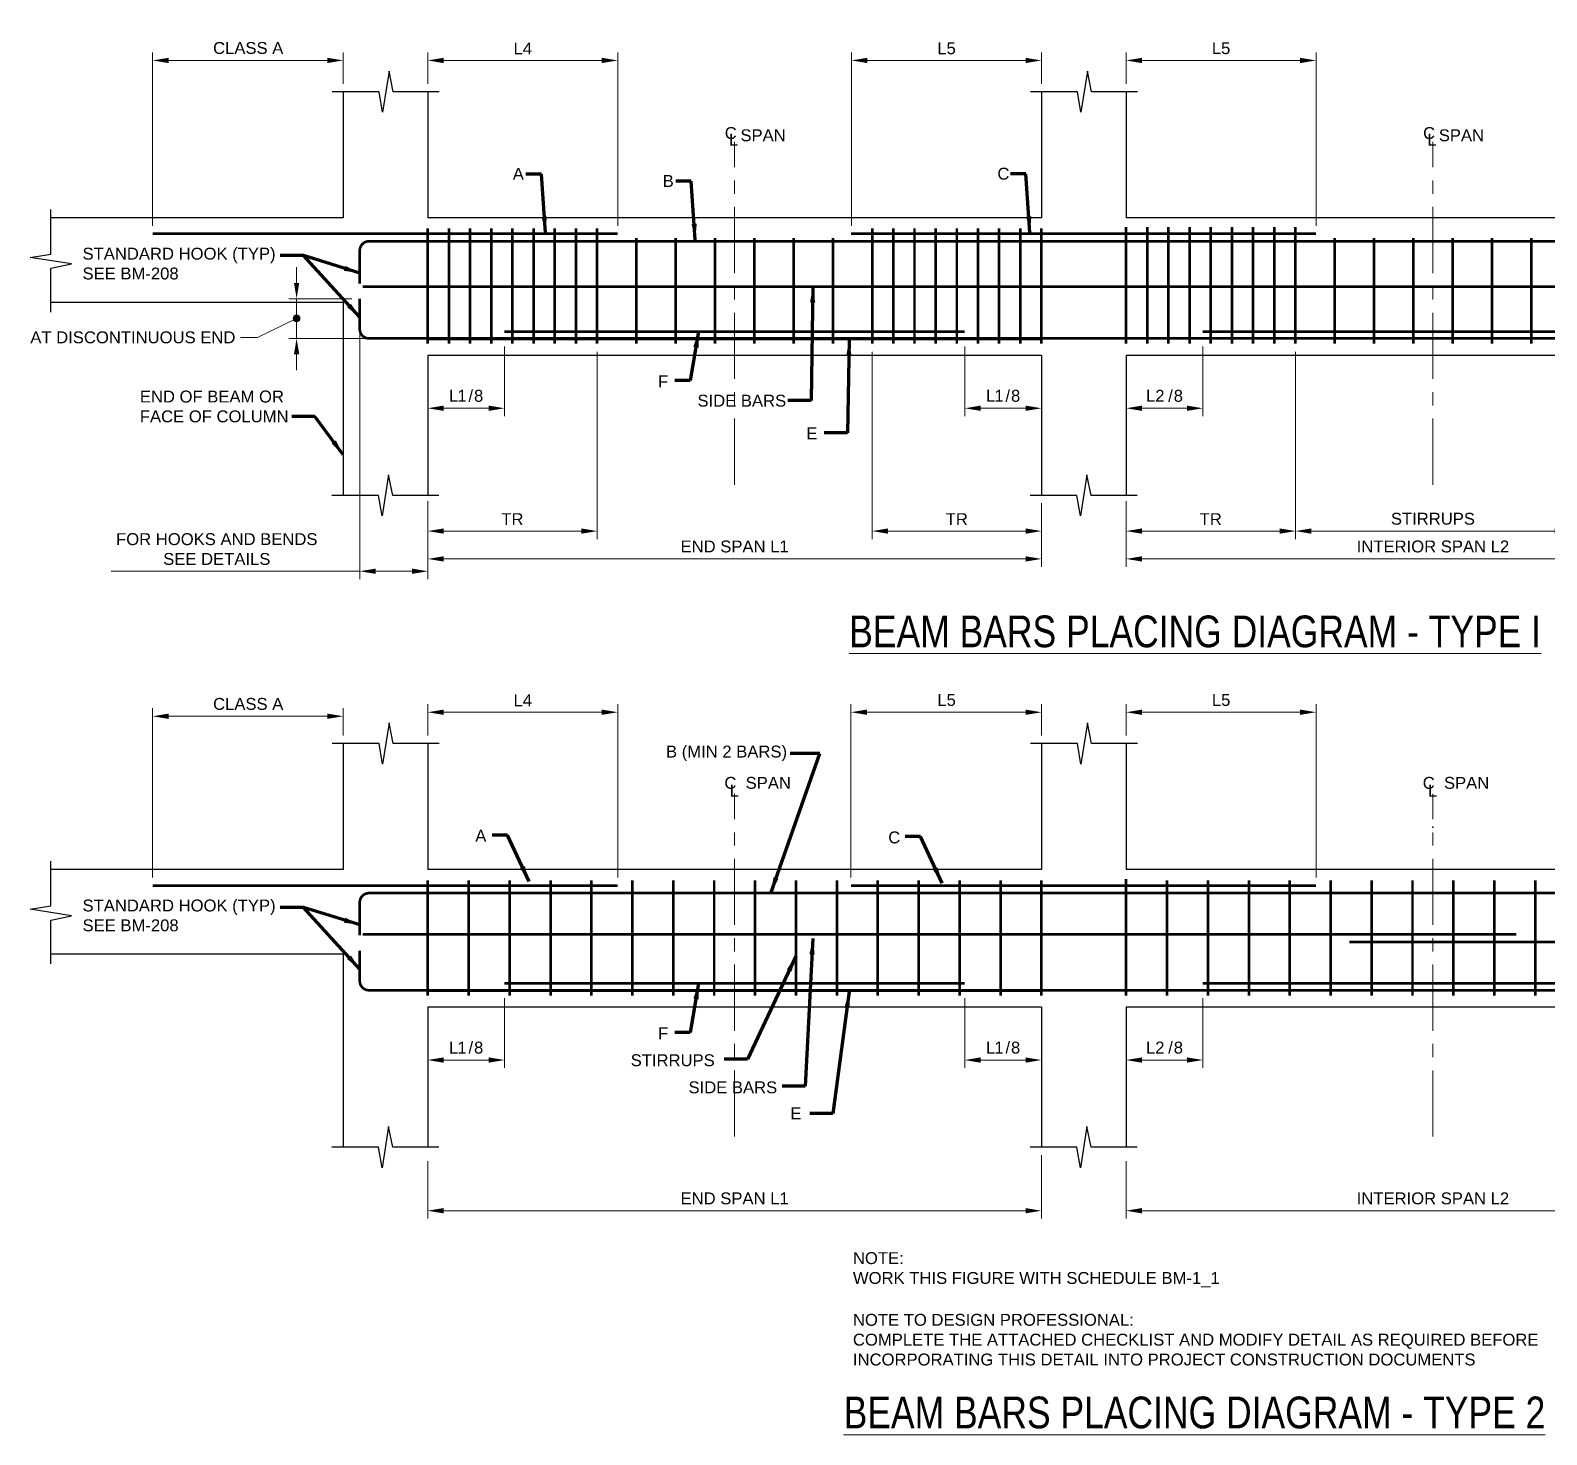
# Model space of a CAD drawing. Header units: inches. Extents: x -2235 to -2014, y 1441 to 1574.
# Drawn here: x -2234.6 to -2091.3, y 1441 to 1573.7 of the extents above; entities that cross this region are included whole.
import ezdxf

# ---------------------------------------------------------------- set-up
doc = ezdxf.new("R2010")
doc.units = ezdxf.units.IN
doc.header["$LTSCALE"] = 5
doc.header["$MEASUREMENT"] = 0
doc.linetypes.add('CENTER', pattern=[2, 1.25, -0.25, 0.25, -0.25])
for name, color, linetype, lineweight in [('S-ANNO-DIMS', 1, 'Continuous', 20), ('S-ANNO-TEXT', 7, 'Continuous', 20), ('S-DETL', 3, 'Continuous', 30), ('S-GRID', 9, 'CENTER', 20)]:
    doc.layers.add(name, color=color, linetype=linetype, lineweight=lineweight)
doc.styles.add('Romans', font='arial.ttf')
doc.dimstyles.get("Standard").update_dxf_attribs({"dimtxt": 0.18, "dimasz": 0.18, "dimexe": 0.18, "dimexo": 0.0625, "dimgap": 0.09, "dimtad": 0, "dimtih": 1, "dimtoh": 1, "dimdec": 4, "dimzin": 0, "dimdsep": 46, "dimtxsty": 'Standard', "dimcen": 0.09, "dimadec": 0, "dimazin": 0, "dimtfac": 1, "dimtdec": 4, "dimtofl": 0, "dimtmove": 0, "dimatfit": 3, "dimfxl": 1, "dimtolj": 1, "dimtzin": 0, "dimarcsym": 0})

# ---------------------------------------------------------------- blocks, each defined once
blk = doc.blocks.new('*D0')
at = {"layer": 'Defpoints', "color": 0, "transparency": 16777216}
for p in [(-2197.02, 1570.86), (-2197.02, 1567.91), (-2179.07, 1554.48)]:
    blk.add_point(p, dxfattribs=at)
at = {"layer": 'S-ANNO-DIMS', "transparency": 16777216}
for p, q in [((-2197.02, 1568.66), (-2197.02, 1571.61)), ((-2180.57, 1570.86), (-2195.52, 1570.86)), ((-2179.07, 1555.23), (-2179.07, 1571.61))]:
    blk.add_line(p, q, dxfattribs=at)
for points in [[(-2195.52, 1571.11), (-2195.52, 1570.61), (-2197.02, 1570.86)], [(-2180.57, 1571.11), (-2180.57, 1570.61), (-2179.07, 1570.86)]]:
    blk.add_solid(points, dxfattribs=at)
at = {"layer": 'S-ANNO-DIMS', "transparency": 16777216, "insert": (-2188.04, 1571.99), "char_height": 1.125, "attachment_point": 5, "style": 'Romans'}
blk.add_mtext('\\A1;L4', dxfattribs=at)
blk = doc.blocks.new('*D1')
at = {"layer": 'Defpoints', "color": 0, "transparency": 16777216}
for p in [(-2156.97, 1570.86), (-2139.02, 1567.91), (-2156.97, 1554.48)]:
    blk.add_point(p, dxfattribs=at)
at = {"layer": 'S-ANNO-DIMS', "transparency": 16777216}
for p, q in [((-2156.97, 1555.23), (-2156.97, 1571.61)), ((-2140.52, 1570.86), (-2155.47, 1570.86)), ((-2139.02, 1568.66), (-2139.02, 1571.61))]:
    blk.add_line(p, q, dxfattribs=at)
for points in [[(-2155.47, 1571.11), (-2155.47, 1570.61), (-2156.97, 1570.86)], [(-2140.52, 1571.11), (-2140.52, 1570.61), (-2139.02, 1570.86)]]:
    blk.add_solid(points, dxfattribs=at)
at = {"layer": 'S-ANNO-DIMS', "transparency": 16777216, "insert": (-2147.99, 1572), "char_height": 1.125, "attachment_point": 5, "style": 'Romans'}
blk.add_mtext('\\A1;L5', dxfattribs=at)
blk = doc.blocks.new('*D2')
at = {"layer": 'Defpoints', "color": 0, "transparency": 16777216}
for p in [(-2131.02, 1570.86), (-2131.02, 1567.91), (-2113.07, 1554.48)]:
    blk.add_point(p, dxfattribs=at)
at = {"layer": 'S-ANNO-DIMS', "transparency": 16777216}
for p, q in [((-2131.02, 1568.66), (-2131.02, 1571.61)), ((-2114.57, 1570.86), (-2129.52, 1570.86)), ((-2113.07, 1555.23), (-2113.07, 1571.61))]:
    blk.add_line(p, q, dxfattribs=at)
for points in [[(-2129.52, 1571.11), (-2129.52, 1570.61), (-2131.02, 1570.86)], [(-2114.57, 1571.11), (-2114.57, 1570.61), (-2113.07, 1570.86)]]:
    blk.add_solid(points, dxfattribs=at)
at = {"layer": 'S-ANNO-DIMS', "transparency": 16777216, "insert": (-2122.04, 1572.01), "char_height": 1.125, "attachment_point": 5, "style": 'Romans'}
blk.add_mtext('\\A1;L5', dxfattribs=at)
blk = doc.blocks.new('*D6')
at = {"layer": 'Defpoints', "color": 0, "transparency": 16777216}
for p in [(-2223.02, 1570.86), (-2205.02, 1567.91), (-2223.02, 1554.48)]:
    blk.add_point(p, dxfattribs=at)
at = {"layer": 'S-ANNO-DIMS', "transparency": 16777216}
for p, q in [((-2223.02, 1555.23), (-2223.02, 1571.61)), ((-2206.52, 1570.86), (-2221.52, 1570.86)), ((-2205.02, 1568.66), (-2205.02, 1571.61))]:
    blk.add_line(p, q, dxfattribs=at)
for points in [[(-2221.52, 1571.11), (-2221.52, 1570.61), (-2223.02, 1570.86)], [(-2206.52, 1571.11), (-2206.52, 1570.61), (-2205.02, 1570.86)]]:
    blk.add_solid(points, dxfattribs=at)
at = {"layer": 'S-ANNO-DIMS', "transparency": 16777216, "insert": (-2213.99, 1572.03), "char_height": 1.125, "attachment_point": 5, "style": 'Romans'}
blk.add_mtext('\\A1;CLASS A', dxfattribs=at)
blk = doc.blocks.new('*D7')
at = {"layer": 'Defpoints', "color": 0, "transparency": 16777216}
for p in [(-2189.77, 1544.58), (-2197.02, 1542.98), (-2197.02, 1537.99)]:
    blk.add_point(p, dxfattribs=at)
at = {"layer": 'S-ANNO-DIMS', "transparency": 16777216}
for p, q in [((-2189.77, 1543.83), (-2189.77, 1537.24)), ((-2197.02, 1542.23), (-2197.02, 1537.24)), ((-2191.27, 1537.99), (-2195.52, 1537.99))]:
    blk.add_line(p, q, dxfattribs=at)
for points in [[(-2195.52, 1538.24), (-2195.52, 1537.74), (-2197.02, 1537.99)], [(-2191.27, 1538.24), (-2191.27, 1537.74), (-2189.77, 1537.99)]]:
    blk.add_solid(points, dxfattribs=at)
at = {"layer": 'S-ANNO-DIMS', "transparency": 16777216, "insert": (-2193.39, 1539.16), "char_height": 1.125, "attachment_point": 5, "style": 'Romans'}
blk.add_mtext('\\A1;{\\T0.9;L\\T1.2;1/}8', dxfattribs=at)
blk = doc.blocks.new('*D8')
at = {"layer": 'Defpoints', "color": 0, "transparency": 16777216}
for p in [(-2146.27, 1544.58), (-2139.02, 1542.98), (-2146.27, 1537.99)]:
    blk.add_point(p, dxfattribs=at)
at = {"layer": 'S-ANNO-DIMS', "transparency": 16777216}
for p, q in [((-2146.27, 1543.83), (-2146.27, 1537.24)), ((-2139.02, 1542.23), (-2139.02, 1537.24)), ((-2140.52, 1537.99), (-2144.77, 1537.99))]:
    blk.add_line(p, q, dxfattribs=at)
for points in [[(-2144.77, 1538.24), (-2144.77, 1537.74), (-2146.27, 1537.99)], [(-2140.52, 1538.24), (-2140.52, 1537.74), (-2139.02, 1537.99)]]:
    blk.add_solid(points, dxfattribs=at)
at = {"layer": 'S-ANNO-DIMS', "transparency": 16777216, "insert": (-2142.64, 1539.16), "char_height": 1.125, "attachment_point": 5, "style": 'Romans'}
blk.add_mtext('\\A1;{\\T0.9;L\\T1.2;1/}8', dxfattribs=at)
blk = doc.blocks.new('*D9')
at = {"layer": 'Defpoints', "color": 0, "transparency": 16777216}
for p in [(-2123.77, 1544.58), (-2131.02, 1542.98), (-2131.02, 1537.99)]:
    blk.add_point(p, dxfattribs=at)
at = {"layer": 'S-ANNO-DIMS', "transparency": 16777216}
for p, q in [((-2123.77, 1543.83), (-2123.77, 1537.24)), ((-2131.02, 1542.23), (-2131.02, 1537.24)), ((-2125.27, 1537.99), (-2129.52, 1537.99))]:
    blk.add_line(p, q, dxfattribs=at)
for points in [[(-2129.52, 1538.24), (-2129.52, 1537.74), (-2131.02, 1537.99)], [(-2125.27, 1538.24), (-2125.27, 1537.74), (-2123.77, 1537.99)]]:
    blk.add_solid(points, dxfattribs=at)
at = {"layer": 'S-ANNO-DIMS', "transparency": 16777216, "insert": (-2127.39, 1539.16), "char_height": 1.125, "attachment_point": 5, "style": 'Romans'}
blk.add_mtext('\\A1;L{\\T1.4;2\\T1.2;/}8', dxfattribs=at)
blk = doc.blocks.new('*D14')
at = {"layer": 'Defpoints', "color": 0, "transparency": 16777216}
for p in [(-2115.02, 1544.08), (-2131.02, 1529.95), (-2131.02, 1526.38)]:
    blk.add_point(p, dxfattribs=at)
at = {"layer": 'S-ANNO-DIMS', "transparency": 16777216}
for p, q in [((-2115.02, 1543.33), (-2115.02, 1525.63)), ((-2131.02, 1529.2), (-2131.02, 1525.63)), ((-2116.52, 1526.38), (-2129.52, 1526.38))]:
    blk.add_line(p, q, dxfattribs=at)
for points in [[(-2129.52, 1526.63), (-2129.52, 1526.13), (-2131.02, 1526.38)], [(-2116.52, 1526.63), (-2116.52, 1526.13), (-2115.02, 1526.38)]]:
    blk.add_solid(points, dxfattribs=at)
at = {"layer": 'S-ANNO-DIMS', "transparency": 16777216, "insert": (-2123.02, 1527.51), "char_height": 1.125, "attachment_point": 5, "style": 'Romans'}
blk.add_mtext('\\A1;TR', dxfattribs=at)
blk = doc.blocks.new('*D15')
at = {"layer": 'Defpoints', "color": 0, "transparency": 16777216}
for p in [(-2115.02, 1544.08), (-2089.02, 1544.08), (-2115.02, 1526.38)]:
    blk.add_point(p, dxfattribs=at)
at = {"layer": 'S-ANNO-DIMS', "transparency": 16777216}
for p, q in [((-2115.02, 1543.33), (-2115.02, 1525.63)), ((-2089.02, 1543.33), (-2089.02, 1525.63)), ((-2090.52, 1526.38), (-2113.52, 1526.38))]:
    blk.add_line(p, q, dxfattribs=at)
for points in [[(-2113.52, 1526.63), (-2113.52, 1526.13), (-2115.02, 1526.38)], [(-2090.52, 1526.63), (-2090.52, 1526.13), (-2089.02, 1526.38)]]:
    blk.add_solid(points, dxfattribs=at)
at = {"layer": 'S-ANNO-DIMS', "transparency": 16777216, "insert": (-2102.02, 1527.54), "char_height": 1.125, "attachment_point": 5, "style": 'Romans'}
blk.add_mtext('\\A1;STIRRUPS', dxfattribs=at)
blk = doc.blocks.new('*D16')
at = {"layer": 'Defpoints', "color": 0, "transparency": 16777216}
for p in [(-2131.02, 1529.2), (-2073.02, 1529.76), (-2131.02, 1523.75)]:
    blk.add_point(p, dxfattribs=at)
at = {"layer": 'S-ANNO-DIMS', "transparency": 16777216}
for p, q in [((-2131.02, 1528.45), (-2131.02, 1523)), ((-2073.02, 1529.01), (-2073.02, 1523)), ((-2074.52, 1523.75), (-2129.52, 1523.75))]:
    blk.add_line(p, q, dxfattribs=at)
for points in [[(-2129.52, 1524), (-2129.52, 1523.5), (-2131.02, 1523.75)], [(-2074.52, 1524), (-2074.52, 1523.5), (-2073.02, 1523.75)]]:
    blk.add_solid(points, dxfattribs=at)
at = {"layer": 'S-ANNO-DIMS', "transparency": 16777216, "insert": (-2102.02, 1524.92), "char_height": 1.125, "attachment_point": 5, "style": 'Romans'}
blk.add_mtext('\\A1;INTERIOR SPAN L2', dxfattribs=at)
blk = doc.blocks.new('*D17')
at = {"layer": 'Defpoints', "color": 0, "transparency": 16777216}
for p in [(-2197.02, 1529.2), (-2139.02, 1529.76), (-2197.02, 1523.75)]:
    blk.add_point(p, dxfattribs=at)
at = {"layer": 'S-ANNO-DIMS', "transparency": 16777216}
for p, q in [((-2197.02, 1528.45), (-2197.02, 1523)), ((-2139.02, 1529.01), (-2139.02, 1523)), ((-2140.52, 1523.75), (-2195.52, 1523.75))]:
    blk.add_line(p, q, dxfattribs=at)
for points in [[(-2195.52, 1524), (-2195.52, 1523.5), (-2197.02, 1523.75)], [(-2140.52, 1524), (-2140.52, 1523.5), (-2139.02, 1523.75)]]:
    blk.add_solid(points, dxfattribs=at)
at = {"layer": 'S-ANNO-DIMS', "transparency": 16777216, "insert": (-2168.02, 1524.92), "char_height": 1.125, "attachment_point": 5, "style": 'Romans'}
blk.add_mtext('\\A1;END SPAN L1', dxfattribs=at)
blk = doc.blocks.new('*D18')
at = {"layer": 'Defpoints', "color": 0, "transparency": 16777216}
for p in [(-2181.02, 1544.08), (-2197.02, 1529.95), (-2197.02, 1526.38)]:
    blk.add_point(p, dxfattribs=at)
at = {"layer": 'S-ANNO-DIMS', "transparency": 16777216}
for p, q in [((-2181.02, 1543.33), (-2181.02, 1525.63)), ((-2197.02, 1529.2), (-2197.02, 1525.63)), ((-2182.52, 1526.38), (-2195.52, 1526.38))]:
    blk.add_line(p, q, dxfattribs=at)
for points in [[(-2195.52, 1526.63), (-2195.52, 1526.13), (-2197.02, 1526.38)], [(-2182.52, 1526.63), (-2182.52, 1526.13), (-2181.02, 1526.38)]]:
    blk.add_solid(points, dxfattribs=at)
at = {"layer": 'S-ANNO-DIMS', "transparency": 16777216, "insert": (-2189.02, 1527.51), "char_height": 1.125, "attachment_point": 5, "style": 'Romans'}
blk.add_mtext('\\A1;TR', dxfattribs=at)
blk = doc.blocks.new('*D19')
at = {"layer": 'Defpoints', "color": 0, "transparency": 16777216}
for p in [(-2155.02, 1544.08), (-2139.02, 1529.76), (-2155.02, 1526.38)]:
    blk.add_point(p, dxfattribs=at)
at = {"layer": 'S-ANNO-DIMS', "transparency": 16777216}
for p, q in [((-2155.02, 1543.33), (-2155.02, 1525.63)), ((-2139.02, 1529.01), (-2139.02, 1525.63)), ((-2140.52, 1526.38), (-2153.52, 1526.38))]:
    blk.add_line(p, q, dxfattribs=at)
for points in [[(-2153.52, 1526.63), (-2153.52, 1526.13), (-2155.02, 1526.38)], [(-2140.52, 1526.63), (-2140.52, 1526.13), (-2139.02, 1526.38)]]:
    blk.add_solid(points, dxfattribs=at)
at = {"layer": 'S-ANNO-DIMS', "transparency": 16777216, "insert": (-2147.02, 1527.51), "char_height": 1.125, "attachment_point": 5, "style": 'Romans'}
blk.add_mtext('\\A1;TR', dxfattribs=at)
blk = doc.blocks.new('*D23')
at = {"layer": 'Defpoints', "color": 0, "transparency": 16777216}
for p in [(-2197.02, 1509.26), (-2197.02, 1506.3), (-2179.07, 1492.88)]:
    blk.add_point(p, dxfattribs=at)
at = {"layer": 'S-ANNO-DIMS', "transparency": 16777216}
for p, q in [((-2197.02, 1507.05), (-2197.02, 1510.01)), ((-2180.57, 1509.26), (-2195.52, 1509.26)), ((-2179.07, 1493.63), (-2179.07, 1510.01))]:
    blk.add_line(p, q, dxfattribs=at)
for points in [[(-2195.52, 1509.51), (-2195.52, 1509.01), (-2197.02, 1509.26)], [(-2180.57, 1509.51), (-2180.57, 1509.01), (-2179.07, 1509.26)]]:
    blk.add_solid(points, dxfattribs=at)
at = {"layer": 'S-ANNO-DIMS', "transparency": 16777216, "insert": (-2188.04, 1510.39), "char_height": 1.125, "attachment_point": 5, "style": 'Romans'}
blk.add_mtext('\\A1;L4', dxfattribs=at)
blk = doc.blocks.new('*D24')
at = {"layer": 'Defpoints', "color": 0, "transparency": 16777216}
for p in [(-2223.02, 1508.88), (-2205.02, 1506.3), (-2223.02, 1492.88)]:
    blk.add_point(p, dxfattribs=at)
at = {"layer": 'S-ANNO-DIMS', "transparency": 16777216}
for p, q in [((-2223.02, 1493.63), (-2223.02, 1509.63)), ((-2205.02, 1507.05), (-2205.02, 1509.63)), ((-2206.52, 1508.88), (-2221.52, 1508.88))]:
    blk.add_line(p, q, dxfattribs=at)
for points in [[(-2221.52, 1509.13), (-2221.52, 1508.63), (-2223.02, 1508.88)], [(-2206.52, 1509.13), (-2206.52, 1508.63), (-2205.02, 1508.88)]]:
    blk.add_solid(points, dxfattribs=at)
at = {"layer": 'S-ANNO-DIMS', "transparency": 16777216, "insert": (-2213.99, 1510.04), "char_height": 1.125, "attachment_point": 5, "style": 'Romans'}
blk.add_mtext('\\A1;CLASS A', dxfattribs=at)
blk = doc.blocks.new('*D25')
at = {"layer": 'Defpoints', "color": 0, "transparency": 16777216}
for p in [(-2189.77, 1482.98), (-2197.02, 1476.39), (-2197.02, 1476.39)]:
    blk.add_point(p, dxfattribs=at)
at = {"layer": 'S-ANNO-DIMS', "transparency": 16777216}
for p, q in [((-2189.77, 1482.23), (-2189.77, 1475.64)), ((-2191.27, 1476.39), (-2195.52, 1476.39))]:
    blk.add_line(p, q, dxfattribs=at)
for points in [[(-2195.52, 1476.64), (-2195.52, 1476.14), (-2197.02, 1476.39)], [(-2191.27, 1476.64), (-2191.27, 1476.14), (-2189.77, 1476.39)]]:
    blk.add_solid(points, dxfattribs=at)
at = {"layer": 'S-ANNO-DIMS', "transparency": 16777216, "insert": (-2193.39, 1477.56), "char_height": 1.125, "attachment_point": 5, "style": 'Romans'}
blk.add_mtext('\\A1;{\\T0.9;L\\T1.2;1/}8', dxfattribs=at)
blk = doc.blocks.new('*D26')
at = {"layer": 'Defpoints', "color": 0, "transparency": 16777216}
for p in [(-2146.27, 1482.98), (-2139.02, 1481.38), (-2146.27, 1476.39)]:
    blk.add_point(p, dxfattribs=at)
at = {"layer": 'S-ANNO-DIMS', "transparency": 16777216}
for p, q in [((-2146.27, 1482.23), (-2146.27, 1475.64)), ((-2139.02, 1480.63), (-2139.02, 1475.64)), ((-2140.52, 1476.39), (-2144.77, 1476.39))]:
    blk.add_line(p, q, dxfattribs=at)
for points in [[(-2144.77, 1476.64), (-2144.77, 1476.14), (-2146.27, 1476.39)], [(-2140.52, 1476.64), (-2140.52, 1476.14), (-2139.02, 1476.39)]]:
    blk.add_solid(points, dxfattribs=at)
at = {"layer": 'S-ANNO-DIMS', "transparency": 16777216, "insert": (-2142.64, 1477.56), "char_height": 1.125, "attachment_point": 5, "style": 'Romans'}
blk.add_mtext('\\A1;{\\T0.9;L\\T1.2;1/}8', dxfattribs=at)
blk = doc.blocks.new('*D27')
at = {"layer": 'Defpoints', "color": 0, "transparency": 16777216}
for p in [(-2123.77, 1482.98), (-2131.02, 1481.38), (-2131.02, 1476.39)]:
    blk.add_point(p, dxfattribs=at)
at = {"layer": 'S-ANNO-DIMS', "transparency": 16777216}
for p, q in [((-2123.77, 1482.23), (-2123.77, 1475.64)), ((-2131.02, 1480.63), (-2131.02, 1475.64)), ((-2125.27, 1476.39), (-2129.52, 1476.39))]:
    blk.add_line(p, q, dxfattribs=at)
for points in [[(-2129.52, 1476.64), (-2129.52, 1476.14), (-2131.02, 1476.39)], [(-2125.27, 1476.64), (-2125.27, 1476.14), (-2123.77, 1476.39)]]:
    blk.add_solid(points, dxfattribs=at)
at = {"layer": 'S-ANNO-DIMS', "transparency": 16777216, "insert": (-2127.39, 1477.56), "char_height": 1.125, "attachment_point": 5, "style": 'Romans'}
blk.add_mtext('\\A1;L{\\T1.4;2\\T1.2;/}8', dxfattribs=at)
blk = doc.blocks.new('*D21')
at = {"layer": 'Defpoints', "color": 0, "transparency": 16777216}
for p in [(-2131.02, 1467.59), (-2073.02, 1468.15), (-2131.02, 1462.15)]:
    blk.add_point(p, dxfattribs=at)
at = {"layer": 'S-ANNO-DIMS', "transparency": 16777216}
for p, q in [((-2131.02, 1466.84), (-2131.02, 1461.4)), ((-2073.02, 1467.4), (-2073.02, 1461.4)), ((-2074.52, 1462.15), (-2129.52, 1462.15))]:
    blk.add_line(p, q, dxfattribs=at)
for points in [[(-2129.52, 1462.4), (-2129.52, 1461.9), (-2131.02, 1462.15)], [(-2074.52, 1462.4), (-2074.52, 1461.9), (-2073.02, 1462.15)]]:
    blk.add_solid(points, dxfattribs=at)
at = {"layer": 'S-ANNO-DIMS', "transparency": 16777216, "insert": (-2102.02, 1463.31), "char_height": 1.125, "attachment_point": 5, "style": 'Romans'}
blk.add_mtext('\\A1;INTERIOR SPAN L2', dxfattribs=at)
blk = doc.blocks.new('*D22')
at = {"layer": 'Defpoints', "color": 0, "transparency": 16777216}
for p in [(-2197.02, 1467.59), (-2139.02, 1468.15), (-2197.02, 1462.15)]:
    blk.add_point(p, dxfattribs=at)
at = {"layer": 'S-ANNO-DIMS', "transparency": 16777216}
for p, q in [((-2197.02, 1466.84), (-2197.02, 1461.4)), ((-2139.02, 1467.4), (-2139.02, 1461.4)), ((-2140.52, 1462.15), (-2195.52, 1462.15))]:
    blk.add_line(p, q, dxfattribs=at)
for points in [[(-2195.52, 1462.4), (-2195.52, 1461.9), (-2197.02, 1462.15)], [(-2140.52, 1462.4), (-2140.52, 1461.9), (-2139.02, 1462.15)]]:
    blk.add_solid(points, dxfattribs=at)
at = {"layer": 'S-ANNO-DIMS', "transparency": 16777216, "insert": (-2168.02, 1463.31), "char_height": 1.125, "attachment_point": 5, "style": 'Romans'}
blk.add_mtext('\\A1;END SPAN L1', dxfattribs=at)
blk = doc.blocks.new('*D35')
at = {"layer": 'Defpoints', "color": 0, "transparency": 16777216}
for p in [(-2131.02, 1509.26), (-2131.02, 1506.3), (-2113.07, 1492.88)]:
    blk.add_point(p, dxfattribs=at)
at = {"layer": 'S-ANNO-DIMS', "transparency": 16777216}
for p, q in [((-2131.02, 1507.05), (-2131.02, 1510.01)), ((-2114.57, 1509.26), (-2129.52, 1509.26)), ((-2113.07, 1493.63), (-2113.07, 1510.01))]:
    blk.add_line(p, q, dxfattribs=at)
for points in [[(-2129.52, 1509.51), (-2129.52, 1509.01), (-2131.02, 1509.26)], [(-2114.57, 1509.51), (-2114.57, 1509.01), (-2113.07, 1509.26)]]:
    blk.add_solid(points, dxfattribs=at)
at = {"layer": 'S-ANNO-DIMS', "transparency": 16777216, "insert": (-2122.04, 1510.41), "char_height": 1.125, "attachment_point": 5, "style": 'Romans'}
blk.add_mtext('\\A1;L5', dxfattribs=at)
blk = doc.blocks.new('*D36')
at = {"layer": 'Defpoints', "color": 0, "transparency": 16777216}
for p in [(-2157.02, 1509.26), (-2139.02, 1506.3), (-2157.02, 1492.88)]:
    blk.add_point(p, dxfattribs=at)
at = {"layer": 'S-ANNO-DIMS', "transparency": 16777216}
for p, q in [((-2157.02, 1493.63), (-2157.02, 1510.01)), ((-2140.52, 1509.26), (-2155.52, 1509.26)), ((-2139.02, 1507.05), (-2139.02, 1510.01))]:
    blk.add_line(p, q, dxfattribs=at)
for points in [[(-2155.52, 1509.51), (-2155.52, 1509.01), (-2157.02, 1509.26)], [(-2140.52, 1509.51), (-2140.52, 1509.01), (-2139.02, 1509.26)]]:
    blk.add_solid(points, dxfattribs=at)
at = {"layer": 'S-ANNO-DIMS', "transparency": 16777216, "insert": (-2147.99, 1510.41), "char_height": 1.125, "attachment_point": 5, "style": 'Romans'}
blk.add_mtext('\\A1;L5', dxfattribs=at)

msp = doc.modelspace()

# ---------------------------------------------------------------- hatches: boundary and pattern name
at = {"layer": 'S-ANNO-DIMS'}
h = msp.add_hatch(color=256, dxfattribs=at)
h.dxf.hatch_style = 1
edge = h.paths.add_edge_path()
edge.add_arc((-2209.416643, 1546.480357), 0.321354, -180, 180)

# ---------------------------------------------------------------- linework, layer by layer
for p, q in [((-2209.415119, 1549.834229), (-2209.415119, 1551.334229)), ((-2204.194877, 1548.334229), (-2210.165119, 1548.334229)), ((-2209.415119, 1544.58405), (-2209.415119, 1548.334229)), ((-2203.444877, 1547.584229), (-2203.444877, 1521.833319)), ((-2209.400447, 1545.957562), (-2209.416643, 1545.957562)), ((-2202.194877, 1544.58405), (-2210.165119, 1544.58405)), ((-2209.415119, 1543.08405), (-2209.415119, 1541.58405)), ((-2197.017179, 1527.977123), (-2197.017179, 1521.833319)), ((-2203.444877, 1522.583319), (-2226.934749, 1522.583319)), ((-2198.517179, 1522.583319), (-2201.944877, 1522.583319))]:
    msp.add_line(p, q, dxfattribs=at)
msp.add_lwpolyline([(-2209.415119, 1546.459139), (-2213.099008, 1544.690634), (-2214.718252, 1544.690634)], dxfattribs=at)
msp.add_circle((-2209.416643, 1546.480357), 0.321354, dxfattribs=at)
for points in [[(-2209.665119, 1549.834229), (-2209.165119, 1549.834229), (-2209.415119, 1548.334229)], [(-2209.665119, 1543.08405), (-2209.165119, 1543.08405), (-2209.415119, 1544.58405)], [(-2201.944877, 1522.833319), (-2201.944877, 1522.333319), (-2203.444877, 1522.583319)], [(-2198.517179, 1522.833319), (-2198.517179, 1522.333319), (-2197.017179, 1522.583319)]]:
    msp.add_solid(points, dxfattribs=at)
at = {"layer": 'S-DETL', "linetype": 'Continuous'}
for p, q in [((-2205.017179, 1567.905907), (-2205.017179, 1555.984752)), ((-2197.017179, 1567.905907), (-2197.017179, 1555.984752)), ((-2139.017179, 1567.905941), (-2139.017179, 1555.984752)), ((-2131.017179, 1567.905941), (-2131.017179, 1555.984752)), ((-2139.017179, 1555.984752), (-2197.017179, 1555.984752)), ((-2073.017179, 1555.984752), (-2131.017179, 1555.984752)), ((-2205.017179, 1547.984752), (-2205.017179, 1529.757101)), ((-2139.017179, 1544.458425), (-2197.017179, 1544.458425)), ((-2139.017179, 1542.984752), (-2197.017179, 1542.984752)), ((-2197.017179, 1542.984752), (-2197.017179, 1529.757101)), ((-2139.017179, 1542.984752), (-2139.017179, 1529.757135)), ((-2073.017179, 1542.984752), (-2131.017179, 1542.984752)), ((-2131.017179, 1542.984752), (-2131.017179, 1529.757135)), ((-2205.017179, 1506.303597), (-2205.017179, 1494.382443)), ((-2197.017179, 1506.303597), (-2197.017179, 1494.382443)), ((-2139.017179, 1506.303631), (-2139.017179, 1494.382443)), ((-2131.017179, 1506.303631), (-2131.017179, 1494.382443)), ((-2139.017179, 1494.382443), (-2197.017179, 1494.382443)), ((-2073.017179, 1494.382443), (-2131.017179, 1494.382443)), ((-2205.017179, 1486.382443), (-2205.017179, 1468.154791)), ((-2139.017179, 1482.856116), (-2197.017179, 1482.856116)), ((-2139.017179, 1481.382443), (-2197.017179, 1481.382443)), ((-2197.017179, 1481.382443), (-2197.017179, 1468.154791)), ((-2139.017179, 1481.382443), (-2139.017179, 1468.154825)), ((-2073.017179, 1481.382443), (-2131.017179, 1481.382443)), ((-2131.017179, 1481.382443), (-2131.017179, 1468.154825))]:
    msp.add_line(p, q, dxfattribs=at)
at = {"layer": 'S-DETL'}
for p, q in [((-2205.017179, 1555.984752), (-2232.638193, 1555.984752)), ((-2205.017179, 1547.984752), (-2232.638193, 1547.984752)), ((-2205.017179, 1494.382443), (-2232.638193, 1494.382443)), ((-2205.017179, 1486.382443), (-2232.638193, 1486.382443))]:
    msp.add_line(p, q, dxfattribs=at)
at = {"layer": 'S-DETL', "linetype": 'Continuous'}
for points in [[(-2195.940126, 1567.905907), (-2200.281097, 1567.905907), (-2200.681178, 1569.849199), (-2201.298096, 1565.962615), (-2201.621978, 1567.905907), (-2206.039149, 1567.905907)], [(-2129.940126, 1567.905941), (-2134.281097, 1567.905941), (-2134.681178, 1569.849233), (-2135.298096, 1565.962649), (-2135.621978, 1567.905941), (-2140.039149, 1567.905941)], [(-2232.638193, 1547.0794), (-2232.638193, 1551.22225), (-2230.694901, 1551.622331), (-2234.581485, 1552.239249), (-2232.638193, 1552.563131), (-2232.638193, 1556.78218)], [(-2195.981086, 1529.757101), (-2200.322057, 1529.757101), (-2200.722138, 1531.700393), (-2201.339056, 1527.813809), (-2201.662938, 1529.757101), (-2206.080109, 1529.757101)], [(-2129.981086, 1529.757135), (-2134.322057, 1529.757135), (-2134.722138, 1531.700427), (-2135.339056, 1527.813843), (-2135.662938, 1529.757135), (-2140.080109, 1529.757135)], [(-2195.940126, 1506.303597), (-2200.281097, 1506.303597), (-2200.681178, 1508.246889), (-2201.298096, 1504.360305), (-2201.621978, 1506.303597), (-2206.039149, 1506.303597)], [(-2129.940126, 1506.303631), (-2134.281097, 1506.303631), (-2134.681178, 1508.246923), (-2135.298096, 1504.360339), (-2135.621978, 1506.303631), (-2140.039149, 1506.303631)], [(-2232.638193, 1485.47709), (-2232.638193, 1489.61994), (-2230.694901, 1490.020022), (-2234.581485, 1490.63694), (-2232.638193, 1490.960822), (-2232.638193, 1495.179871)], [(-2195.981086, 1468.154791), (-2200.322057, 1468.154791), (-2200.722138, 1470.098083), (-2201.339056, 1466.211499), (-2201.662938, 1468.154791), (-2206.080109, 1468.154791)], [(-2129.981086, 1468.154825), (-2134.322057, 1468.154825), (-2134.722138, 1470.098117), (-2135.339056, 1466.211533), (-2135.662938, 1468.154825), (-2140.080109, 1468.154825)]]:
    msp.add_lwpolyline(points, dxfattribs=at)
at = {"layer": 'S-DETL', "const_width": 0.25}
for points in [[(-2197.017179, 1554.986586), (-2197.017179, 1544.08405)], [(-2195.017179, 1554.986586), (-2195.017179, 1544.08405)], [(-2193.017179, 1554.986586), (-2193.017179, 1544.08405)], [(-2191.017179, 1554.986586), (-2191.017179, 1544.08405)], [(-2189.017179, 1554.986586), (-2189.017179, 1544.08405)], [(-2187.017179, 1554.986586), (-2187.017179, 1544.08405)], [(-2185.017179, 1554.986586), (-2185.017179, 1544.08405)], [(-2183.017179, 1554.986586), (-2183.017179, 1544.08405)], [(-2181.017179, 1554.986586), (-2181.017179, 1544.08405)], [(-2155.017179, 1554.986586), (-2155.017179, 1544.08405)], [(-2153.017179, 1554.986586), (-2153.017179, 1544.08405)], [(-2151.017179, 1554.986586), (-2151.017179, 1544.08405)], [(-2149.017179, 1554.986586), (-2149.017179, 1544.08405)], [(-2147.017179, 1554.986586), (-2147.017179, 1544.08405)], [(-2145.017179, 1554.986586), (-2145.017179, 1544.08405)], [(-2143.017179, 1554.986586), (-2143.017179, 1544.08405)], [(-2141.017179, 1554.986586), (-2141.017179, 1544.08405)], [(-2139.017179, 1554.986586), (-2139.017179, 1544.08405)], [(-2131.017179, 1555.111561), (-2131.017179, 1544.08405)], [(-2129.017179, 1555.111561), (-2129.017179, 1544.08405)], [(-2127.017179, 1555.111561), (-2127.017179, 1544.08405)], [(-2125.017179, 1555.111561), (-2125.017179, 1544.08405)], [(-2123.017179, 1555.111561), (-2123.017179, 1544.08405)], [(-2121.017179, 1555.111561), (-2121.017179, 1544.08405)], [(-2119.017179, 1555.111561), (-2119.017179, 1544.08405)], [(-2117.017179, 1555.111561), (-2117.017179, 1544.08405)], [(-2115.017179, 1555.111561), (-2115.017179, 1544.08405)], [(-2177.302893, 1554.074083), (-2177.302893, 1544.08405)], [(-2173.588608, 1554.074083), (-2173.588608, 1544.08405)], [(-2169.874322, 1554.074083), (-2169.874322, 1544.08405)], [(-2166.160036, 1554.074083), (-2166.160036, 1544.08405)], [(-2162.445751, 1554.074083), (-2162.445751, 1544.08405)], [(-2158.731465, 1554.074083), (-2158.731465, 1544.08405)], [(-2111.302893, 1554.074083), (-2111.302893, 1544.08405)], [(-2107.588608, 1554.074083), (-2107.588608, 1544.08405)], [(-2103.874322, 1554.074083), (-2103.874322, 1544.08405)], [(-2100.160036, 1554.074083), (-2100.160036, 1544.08405)], [(-2096.445751, 1554.074083), (-2096.445751, 1544.08405)], [(-2092.731465, 1554.074083), (-2092.731465, 1544.08405)], [(-2197.017179, 1493.384276), (-2197.017179, 1482.48174)], [(-2193.150512, 1493.384276), (-2193.150512, 1482.48174)], [(-2189.283846, 1493.384276), (-2189.283846, 1482.48174)], [(-2185.417179, 1493.384276), (-2185.417179, 1482.48174)], [(-2181.550512, 1493.384276), (-2181.550512, 1482.48174)], [(-2177.683846, 1493.384276), (-2177.683846, 1482.48174)], [(-2173.817179, 1493.384276), (-2173.817179, 1482.48174)], [(-2169.950512, 1493.384276), (-2169.950512, 1482.48174)], [(-2166.083846, 1493.384276), (-2166.083846, 1482.48174)], [(-2162.217179, 1493.384276), (-2162.217179, 1482.48174)], [(-2158.350512, 1493.384276), (-2158.350512, 1482.48174)], [(-2154.483846, 1493.384276), (-2154.483846, 1482.48174)], [(-2150.617179, 1493.384276), (-2150.617179, 1482.48174)], [(-2146.750512, 1493.384276), (-2146.750512, 1482.48174)], [(-2142.883846, 1493.384276), (-2142.883846, 1482.48174)], [(-2139.017179, 1493.384276), (-2139.017179, 1482.48174)], [(-2131.017179, 1493.509251), (-2131.017179, 1482.48174)], [(-2127.150512, 1493.384276), (-2127.150512, 1482.48174)], [(-2123.283846, 1493.384276), (-2123.283846, 1482.48174)], [(-2119.417179, 1493.384276), (-2119.417179, 1482.48174)], [(-2115.550512, 1493.384276), (-2115.550512, 1482.48174)], [(-2111.683846, 1493.384276), (-2111.683846, 1482.48174)], [(-2107.817179, 1493.384276), (-2107.817179, 1482.48174)], [(-2103.950512, 1493.384276), (-2103.950512, 1482.48174)], [(-2100.083846, 1493.384276), (-2100.083846, 1482.48174)], [(-2096.217179, 1493.384276), (-2096.217179, 1482.48174)], [(-2092.350512, 1493.384276), (-2092.350512, 1482.48174)]]:
    msp.add_lwpolyline(points, dxfattribs=at)
at = {"layer": 'S-DETL', "linetype": 'Continuous', "const_width": 0.25}
for points in [[(-2223.017179, 1554.484752), (-2179.06877, 1554.484752)], [(-2157.017179, 1554.484752), (-2113.06877, 1554.484752)], [(-2203.173082, 1549.484752), (-2026.054396, 1549.484752)], [(-2189.767179, 1545.236324), (-2146.267179, 1545.236324)], [(-2123.767179, 1545.236324), (-2080.267179, 1545.236324)], [(-2223.017179, 1492.882443), (-2179.06877, 1492.882443)], [(-2157.017179, 1492.882443), (-2113.06877, 1492.882443)], [(-2203.173082, 1488.258734), (-2094.146777, 1488.258734)], [(-2109.923259, 1487.546175), (-2026.054396, 1487.546175)], [(-2189.767179, 1483.634014), (-2146.267179, 1483.634014)], [(-2123.767179, 1483.634014), (-2080.267179, 1483.634014)]]:
    msp.add_lwpolyline(points, dxfattribs=at)
for points in [[(-2025.989224, 1553.770022), (-2202.569877, 1553.770022, 0.4142135624), (-2203.444877, 1552.895022), (-2203.444877, 1549.770022)], [(-2027.113423, 1492.167713), (-2202.569877, 1492.167713, 0.4142135624), (-2203.444877, 1491.292713), (-2203.444877, 1488.167713)]]:
    msp.add_lwpolyline(points, format="xyb", dxfattribs=at)
at = {"layer": 'S-DETL', "linetype": 'Continuous'}
for points in [[(-2026.018495, 1544.58405, 0.25, 0.25, 0), (-2159.286543, 1544.58405, 0.25, 0.25, 0), (-2202.569877, 1544.58405, 0.25, 0.25, -0.4142135624), (-2203.444877, 1545.45905, 0.25, 0.25, 0), (-2203.444877, 1548.334229, 0, 0, 0)], [(-2044.316731, 1482.98174, 0.25, 0.25, 0), (-2159.286543, 1482.98174, 0.25, 0.25, 0), (-2202.569877, 1482.98174, 0.25, 0.25, -0.4142135624), (-2203.444877, 1483.85674, 0.25, 0.25, 0), (-2203.444877, 1486.73192, 0, 0, 0)]]:
    msp.add_lwpolyline(points, format="xyseb", dxfattribs=at)
at = {"layer": 'S-DETL'}
for p in [(-2177.302893, 1550.680247), (-2173.588608, 1550.680247), (-2169.874322, 1550.680247), (-2166.160036, 1550.680247), (-2162.445751, 1550.680247), (-2158.731465, 1550.680247), (-2111.302893, 1550.680247), (-2107.588608, 1550.680247), (-2103.874322, 1550.680247), (-2100.160036, 1550.680247), (-2096.445751, 1550.680247), (-2092.731465, 1550.680247), (-2102.017179, 1498.391763)]:
    msp.add_point(p, dxfattribs=at)
at = {"layer": 'S-GRID'}
for p, q in [((-2168.017179, 1530.760465), (-2168.017179, 1563.156864)), ((-2102.017179, 1530.760465), (-2102.017179, 1563.156864)), ((-2168.017179, 1469.158155), (-2168.017179, 1501.554554)), ((-2102.017179, 1469.158155), (-2102.017179, 1501.554554))]:
    msp.add_line(p, q, dxfattribs=at)

# ---------------------------------------------------------------- texts
at = {"layer": 'S-ANNO-DIMS', "style": 'Romans'}
for s, p in [('C', (-2168.952076, 1563.43612)), ('L', (-2168.536363, 1562.818506)), ('SPAN', (-2167.46672, 1563.222026)), ('C', (-2102.952076, 1563.43612)), ('L', (-2102.536363, 1562.818506)), ('SPAN', (-2101.46672, 1563.222026)), ('AT DISCONTINUOUS END', (-2234.581485, 1544.12775))]:
    msp.add_text(s, height=1.125, dxfattribs=at).set_placement(p)
at = {"layer": 'S-ANNO-DIMS', "char_height": 1.125, "attachment_point": 5, "style": 'Romans'}
for s, insert in [('\\A1;FOR HOOKS AND BENDS\\PSEE DETAILS', (-2216.959391, 1524.67498)), ('C  SPAN', (-2165.841761, 1502.579276)), ('L', (-2168.053133, 1501.842738)), ('C  SPAN', (-2099.841761, 1502.579276)), ('L', (-2102.053133, 1501.842738))]:
    msp.add_mtext(s, dxfattribs=dict(at, insert=insert))
at = {"layer": 'S-ANNO-TEXT', "style": 'Romans', "width": 0.8}
for s, p in [('%%UBEAM BARS PLACING DIAGRAM - TYPE I', (-2157.186767, 1515.399486)), ('%%UBEAM BARS PLACING DIAGRAM - TYPE 2', (-2157.715553, 1441.585609))]:
    msp.add_text(s, height=3, dxfattribs=at).set_placement(p)
at = {"layer": 'S-ANNO-TEXT', "char_height": 1.125, "style": 'Romans'}
for s, insert, width, attachment_point in [('\\pxql;A', (-2159.274914, 1560.707382), 29.7087455, 3), ('\\pxql;C', (-2113.475581, 1560.723283), 29.7087455, 3), ('\\pxql;B', (-2145.104839, 1560.033155), 29.7087455, 3), ('\\pxql;STANDARD HOOK (TYP)\\PSEE BM-208', (-2229.648243, 1553.162186), 29.38459561, 1), ('\\pxql;F', (-2145.864853, 1541.086438), 29.38459561, 3), ('\\pxql;END OF BEAM OR \\PFACE OF COLUMN', (-2224.230809, 1539.658154), 29.38459561, 1), ('\\pxql;SIDE BARS', (-2142.145387, 1539.267632), 29.38459561, 3), ('\\pxql;E', (-2131.852137, 1536.170177), 29.38459561, 3), ('\\pxql;A', (-2163.144517, 1498.147031), 29.38459561, 3), ('\\pxql;C', (-2124.113435, 1497.991962), 29.38459561, 3), ('\\pxql;STANDARD HOOK (TYP)\\PSEE BM-208', (-2229.648243, 1491.559877), 29.38459561, 1), ('\\pxql;F', (-2145.864853, 1479.484128), 29.38459561, 3), ('\\pxql;STIRRUPS', (-2147.913374, 1476.934327), 29.92874708, 3), ('\\pxql;SIDE BARS', (-2142.447691, 1474.372822), 29.92874708, 3), ('\\pxql;E', (-2132.003289, 1471.909704), 30.74497157, 3)]:
    msp.add_mtext(s, dxfattribs=dict(at, insert=insert, width=width, attachment_point=attachment_point))
at = {"layer": 'S-ANNO-TEXT', "char_height": 1.125, "attachment_point": 1, "style": 'Romans'}
for s, insert in [('\\pxql;B (MIN 2 BARS)', (-2174.500316, 1506.106325)), ('\\pxql;NOTE:\\PWORK THIS FIGURE WITH SCHEDULE BM-1_1', (-2156.834406, 1458.232778)), ('NOTE TO DESIGN PROFESSIONAL: \\PCOMPLETE THE ATTACHED CHECKLIST AND MODIFY DETAIL AS REQUIRED BEFORE \\PINCORPORATING THIS DETAIL INTO PROJECT CONSTRUCTION DOCUMENTS', (-2156.834406, 1452.40331))]:
    msp.add_mtext(s, dxfattribs=dict(at, insert=insert))

# ---------------------------------------------------------------- dimensions: what is measured, and where the dimension line sits
at = {"layer": 'S-ANNO-DIMS'}
for base, p1, p2, text, picture, middle in [((-2223.017179, 1570.864304), (-2205.017179, 1567.905907), (-2223.017179, 1554.484752), 'CLASS A', '*D6', (-2213.991384, 1570.864304)), ((-2197.017179, 1570.864304), (-2179.06877, 1554.484752), (-2197.017179, 1567.905907), 'L4', '*D0', (-2188.042975, 1570.864304)), ((-2156.965588, 1570.859997), (-2139.017179, 1567.905941), (-2156.965588, 1554.484752), 'L5', '*D1', (-2147.991384, 1570.859997)), ((-2131.017179, 1570.864304), (-2113.06877, 1554.484752), (-2131.017179, 1567.905907), 'L5', '*D2', (-2122.042975, 1570.864304)), ((-2197.017179, 1537.993975), (-2189.767179, 1544.58405), (-2197.017179, 1542.984752), '{\\T0.9;L\\T1.2;1/}8', '*D7', (-2193.392179, 1537.993975)), ((-2197.017179, 1526.380735), (-2181.017179, 1544.08405), (-2197.017179, 1529.947111), 'TR', '*D18', (-2189.017179, 1526.380735)), ((-2155.017179, 1526.380735), (-2139.017179, 1529.757169), (-2155.017179, 1544.08405), 'TR', '*D19', (-2147.017179, 1526.380735)), ((-2146.267179, 1537.993975), (-2139.017179, 1542.984752), (-2146.267179, 1544.58405), '{\\T0.9;L\\T1.2;1/}8', '*D8', (-2142.642179, 1537.993975)), ((-2131.017179, 1537.993975), (-2123.767179, 1544.58405), (-2131.017179, 1542.984752), 'L{\\T1.4;2\\T1.2;/}8', '*D9', (-2127.392179, 1537.993975)), ((-2131.017179, 1526.380735), (-2115.017179, 1544.08405), (-2131.017179, 1529.947111), 'TR', '*D14', (-2123.017179, 1526.380735)), ((-2115.017179, 1526.380735), (-2089.017179, 1544.08405), (-2115.017179, 1544.08405), 'STIRRUPS', '*D15', (-2102.017179, 1526.380735)), ((-2197.017179, 1523.751805), (-2139.017179, 1529.757169), (-2197.017179, 1529.197111), 'END SPAN L1', '*D17', (-2168.017179, 1523.751805)), ((-2131.017179, 1523.751805), (-2073.017179, 1529.757169), (-2131.017179, 1529.197111), 'INTERIOR SPAN L2', '*D16', (-2102.017179, 1523.751805)), ((-2223.017179, 1508.881079), (-2205.017179, 1506.303597), (-2223.017179, 1492.882443), 'CLASS A', '*D24', (-2213.991384, 1508.881079)), ((-2197.017179, 1509.261995), (-2179.06877, 1492.882443), (-2197.017179, 1506.303597), 'L4', '*D23', (-2188.042975, 1509.261995)), ((-2157.017179, 1509.261995), (-2139.017179, 1506.303666), (-2157.017179, 1492.882443), 'L5', '*D36', (-2147.991384, 1509.261995)), ((-2131.017179, 1509.261995), (-2113.06877, 1492.882443), (-2131.017179, 1506.303597), 'L5', '*D35', (-2122.042975, 1509.261995)), ((-2197.017179, 1476.391665), (-2189.767179, 1482.98174), (-2197.017179, 1476.391665), '{\\T0.9;L\\T1.2;1/}8', '*D25', (-2193.392179, 1476.391665)), ((-2146.267179, 1476.391665), (-2139.017179, 1481.382443), (-2146.267179, 1482.98174), '{\\T0.9;L\\T1.2;1/}8', '*D26', (-2142.642179, 1476.391665)), ((-2131.017179, 1476.391665), (-2123.767179, 1482.98174), (-2131.017179, 1481.382443), 'L{\\T1.4;2\\T1.2;/}8', '*D27', (-2127.392179, 1476.391665)), ((-2197.017179, 1462.149496), (-2139.017179, 1468.15486), (-2197.017179, 1467.594801), 'END SPAN L1', '*D22', (-2168.017179, 1462.149496)), ((-2131.017179, 1462.149496), (-2073.017179, 1468.15486), (-2131.017179, 1467.594801), 'INTERIOR SPAN L2', '*D21', (-2102.017179, 1462.149496))]:
    dim = msp.add_linear_dim(base=base, p1=p1, p2=p2, angle=180, text=text, dimstyle='Standard', override={"dimscale": 12, "dimtxt": 0.09375, "dimasz": 0.125, "dimexe": 0.0625, "dimgap": 0.0625, "dimtih": 0, "dimtoh": 0, "dimdec": 5, "dimrnd": 0.03125, "dimzin": 7, "dimlunit": 4, "dimtxsty": 'Romans', "dimcen": 0.125, "dimclrd": 256, "dimclre": 256, "dimclrt": 256, "dimadec": 4, "dimtdec": 5, "dimtofl": 1, "dimtvp": 1, "dimfrac": 2, "dimtzin": 3, "dimlwd": 65535, "dimlwe": 65535}, dxfattribs=at)
    dim.commit()
    dim.dimension.update_dxf_attribs({"geometry": picture, "text_midpoint": middle, "dimtype": 128})

# ---------------------------------------------------------------- leaders
at = {"layer": 'S-ANNO-TEXT'}
for points in [[(-2185.906725, 1554.59028), (-2186.285639, 1560.1223), (-2187.743575, 1560.1223)], [(-2171.73665, 1553.916053), (-2172.115564, 1559.448073), (-2173.5735, 1559.448073)], [(-2140.107392, 1554.606181), (-2140.486306, 1560.1382), (-2141.944242, 1560.1382)], [(-2203.444877, 1550.770022), (-2208.772788, 1552.424337), (-2210.963728, 1552.424337)], [(-2203.444877, 1546.58405), (-2208.772788, 1552.424337), (-2210.963728, 1552.424337)], [(-2160.623265, 1549.484752), (-2160.793188, 1538.724082), (-2162.984128, 1538.724082)], [(-2171.425262, 1545.236324), (-2172.208208, 1540.596617), (-2173.666145, 1540.596617)], [(-2157.190977, 1544.458425), (-2157.3609, 1535.680356), (-2159.55184, 1535.680356)], [(-2205.017179, 1533.600179), (-2207.677319, 1537.194697), (-2209.868258, 1537.194697)], [(-2164.608951, 1492.167713), (-2159.956233, 1505.368859), (-2162.782666, 1505.368859)], [(-2187.438843, 1493.260456), (-2189.487872, 1497.657211), (-2190.945809, 1497.657211)], [(-2148.407761, 1493.105387), (-2150.456791, 1497.502142), (-2151.914727, 1497.502142)], [(-2203.444877, 1489.167713), (-2208.772788, 1490.822027), (-2210.963728, 1490.822027)], [(-2203.444877, 1484.98174), (-2208.772788, 1490.822027), (-2210.963728, 1490.822027)], [(-2160.623265, 1487.882443), (-2161.33734, 1473.919893), (-2163.528279, 1473.919893)], [(-2162.217179, 1486.218383), (-2166.803022, 1476.481398), (-2168.993962, 1476.481398)], [(-2171.425262, 1483.634014), (-2172.208208, 1478.994307), (-2173.666145, 1478.994307)], [(-2157.190977, 1482.856116), (-2158.721276, 1471.329262), (-2160.912216, 1471.329262)]]:
    msp.add_leader(points, dimstyle='Standard', override={"dimscale": 12, "dimtxt": 0.09375, "dimasz": 0.125, "dimexe": 0.0625, "dimgap": 0.0625, "dimtih": 0, "dimtoh": 0, "dimdec": 5, "dimlfac": 12, "dimrnd": 0.03125, "dimzin": 7, "dimlunit": 4, "dimtxsty": 'Romans', "dimcen": 0.125, "dimclrd": 256, "dimclre": 256, "dimclrt": 256, "dimadec": 4, "dimtdec": 5, "dimtofl": 1, "dimtvp": 1, "dimfrac": 2, "dimtzin": 3, "dimlwd": 65535, "dimlwe": 65535}, dxfattribs=at)

doc.saveas('drawing.dxf')
